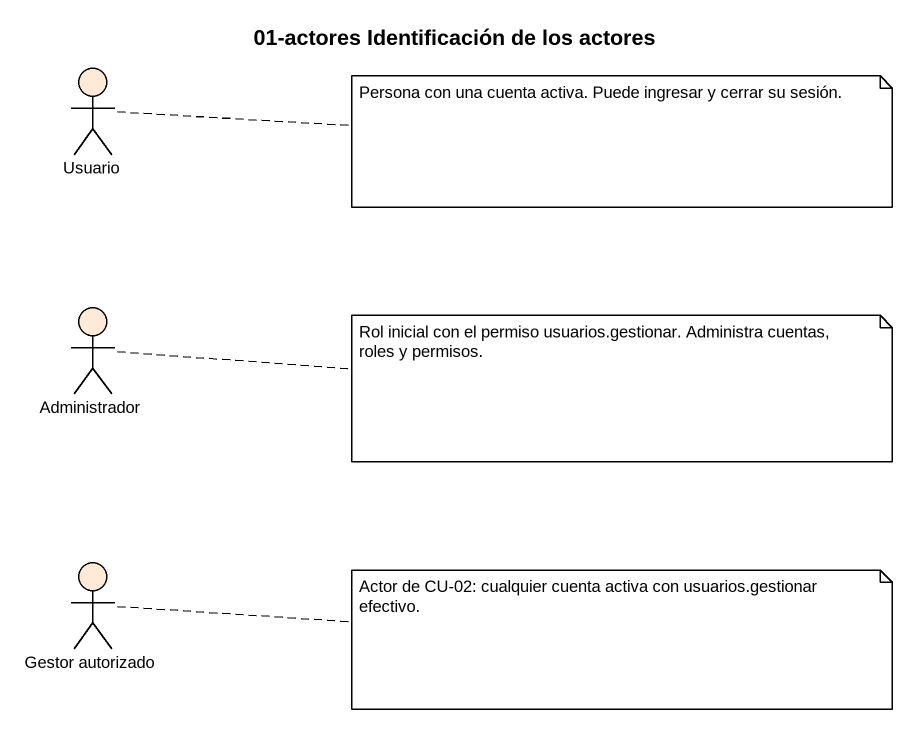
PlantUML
@startuml
title 01-actores Identificación de los actores
actor Usuario #FFEAD7
actor Administrador #FFEAD7
actor "Gestor autorizado" as Gestor_autorizado #FFEAD7
note right of Usuario : Persona con una cuenta activa. Puede ingresar y cerrar su sesión.
note right of Administrador : Rol inicial con el permiso usuarios.gestionar. Administra cuentas, roles y permisos.
note right of Gestor_autorizado : Actor de CU-02: cualquier cuenta activa con usuarios.gestionar efectivo.
@enduml
